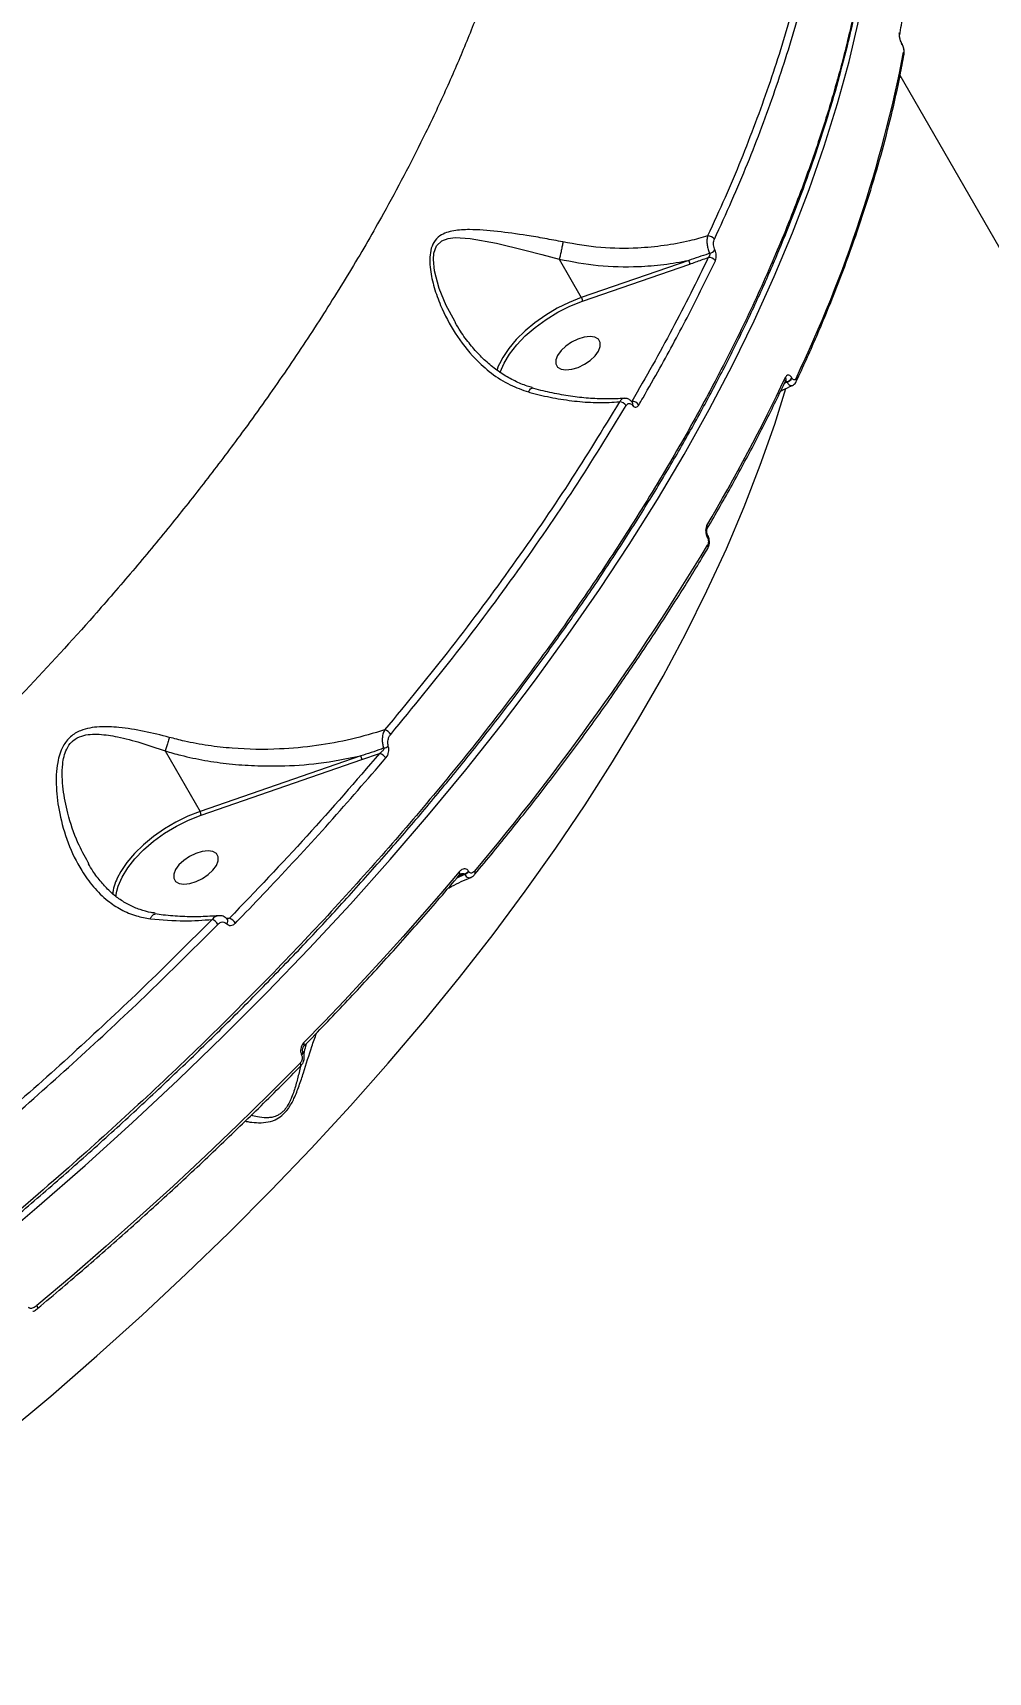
# Model space of a CAD drawing. Header units: millimetres. Extents: x -10881 to 8954, y -8695 to 5624.
# Drawn here: x 2613.5 to 2786.4, y -2590.5 to -2293.9 of the extents above; entities that cross this region are included whole.
import ezdxf

# ---------------------------------------------------------------- set-up
doc = ezdxf.new("R2010")
doc.units = ezdxf.units.MM
for name, color, linetype in [('DIKOM_ОБЪЕКТ', 7, 'Continuous'), ('DIKOM_РАЗМЕР_ЗОНА', 7, 'Continuous'), ('DIKOM_РАЗМЕР_ОБЪЕКТА', 7, 'Continuous')]:
    doc.layers.add(name, color=color, linetype=linetype)
doc.styles.add('style1', font='arial.ttf', dxfattribs={"width": 0.8})
doc.dimstyles.new('1-50', dxfattribs={"dimtxt": 300, "dimasz": 200, "dimexe": 100, "dimexo": 0, "dimgap": 100, "dimtad": 1, "dimtxsty": 'style1', "dimcen": 200, "dimclrd": 7, "dimclre": 7, "dimclrt": 7, "dimadec": 1, "dimazin": 2, "dimtfac": 1, "dimtmove": 0, "dimatfit": 2, "dimfxl": 0, "dimlwd": 25, "dimlwe": 18, "dimarcsym": 0})

# ---------------------------------------------------------------- blocks, each defined once
blk = doc.blocks.new('*D10')
at = {"layer": 'Defpoints', "color": 0, "transparency": 16777216}
for p in [(-7152.73, 2730.8), (7385.22, 911.28), (7385.22, -7693.77)]:
    blk.add_point(p, dxfattribs=at)
at = {"layer": 'DIKOM_РАЗМЕР_ОБЪЕКТА', "color": 7, "lineweight": 18, "transparency": 16777216}
for p, q in [((-7152.73, 2730.8), (-7152.73, -7793.77)), ((7385.22, 911.28), (7385.22, -7793.77))]:
    blk.add_line(p, q, dxfattribs=at)
at = {"layer": 'DIKOM_РАЗМЕР_ОБЪЕКТА', "color": 7, "lineweight": 25, "transparency": 16777216}
blk.add_line((-6952.73, -7693.77), (7185.22, -7693.77), dxfattribs=at)
at = {"layer": 'DIKOM_РАЗМЕР_ОБЪЕКТА', "color": 7, "transparency": 16777216}
for points in [[(-6952.73, -7660.43), (-6952.73, -7727.1), (-7152.73, -7693.77)], [(7185.22, -7660.43), (7185.22, -7727.1), (7385.22, -7693.77)]]:
    blk.add_solid(points, dxfattribs=at)
at = {"layer": 'DIKOM_РАЗМЕР_ОБЪЕКТА', "color": 7, "transparency": 16777216, "insert": (116.24, -7440.59), "char_height": 300, "attachment_point": 5, "style": 'style1'}
blk.add_mtext('14500', dxfattribs=at)
blk = doc.blocks.new('*D12')
at = {"layer": 'Defpoints', "color": 0, "transparency": 16777216}
for p in [(-9113.32, 3014.05), (8954.2, 2756.48), (8954.2, -8594.51)]:
    blk.add_point(p, dxfattribs=at)
at = {"layer": 'DIKOM_РАЗМЕР_ЗОНА', "color": 7, "lineweight": 18, "transparency": 16777216}
for p, q in [((-9113.32, 3014.05), (-9113.32, -8694.51)), ((8954.2, 2756.48), (8954.2, -8694.51))]:
    blk.add_line(p, q, dxfattribs=at)
at = {"layer": 'DIKOM_РАЗМЕР_ЗОНА', "color": 7, "lineweight": 25, "transparency": 16777216}
blk.add_line((-8913.32, -8594.51), (8754.2, -8594.51), dxfattribs=at)
at = {"layer": 'DIKOM_РАЗМЕР_ЗОНА', "color": 7, "transparency": 16777216}
for points in [[(-8913.32, -8561.18), (-8913.32, -8627.85), (-9113.32, -8594.51)], [(8754.2, -8561.18), (8754.2, -8627.85), (8954.2, -8594.51)]]:
    blk.add_solid(points, dxfattribs=at)
at = {"layer": 'DIKOM_РАЗМЕР_ЗОНА', "color": 7, "transparency": 16777216, "insert": (-79.56, -8341.34), "char_height": 300, "attachment_point": 5, "style": 'style1'}
blk.add_mtext('18000', dxfattribs=at)

msp = doc.modelspace()

# ---------------------------------------------------------------- linework, layer by layer
at = {"layer": 'DIKOM_ОБЪЕКТ', "color": 7, "linetype": 'Continuous', "lineweight": 15}
for p, q in [((2770.769, -2295.799), (2770.735, -2295.74)), ((2770.766, -2295.959), (2770.8, -2296.019)), ((2901.524, -2528.608), (2770.46, -2301.622)), ((2708.754, -2334.847), (2712.754, -2341.775)), ((2732.2, -2335.057), (2712.754, -2341.775)), ((2712.94, -2342.441), (2732.383, -2335.725)), ((2690.006, -2346.268), (2689.886, -2346.055)), ((2749.996, -2357.073), (2749.5, -2357.337)), ((2749.593, -2357.147), (2749.962, -2357.014)), ((2749.962, -2357.014), (2749.996, -2357.073)), ((2750.885, -2356.351), (2750.851, -2356.292)), ((2722.008, -2360.758), (2721.99, -2360.736)), ((2735.543, -2385.128), (2735.566, -2385.169)), ((2735.619, -2384.737), (2735.596, -2384.696)), ((2637.407, -2423.804), (2643.734, -2434.762)), ((2672.825, -2424.713), (2643.734, -2434.762)), ((2643.919, -2435.429), (2673.008, -2425.381)), ((2673.008, -2425.381), (2676.237, -2424.254)), ((2623.624, -2444.194), (2623.502, -2443.961)), ((2691.635, -2446.129), (2690.216, -2446.813)), ((2690.536, -2446.437), (2691.591, -2446.052)), ((2691.591, -2446.052), (2691.635, -2446.129)), ((2692.381, -2445.621), (2692.336, -2445.544)), ((2649.064, -2454.065), (2648.504, -2454.131)), ((2662.106, -2478.789), (2662.12, -2478.813)), ((2662.348, -2478.158), (2662.334, -2478.134))]:
    msp.add_line(p, q, dxfattribs=at)
at = {"layer": 'DIKOM_ОБЪЕКТ', "color": 7, "linetype": 'Continuous', "lineweight": 15, "flags": 128}
for points in [[(2605.242, -2513.975), (2614.172, -2506.428), (2622.911, -2498.794), (2631.452, -2491.078), (2639.788, -2483.288), (2647.912, -2475.431), (2655.816, -2467.512), (2663.495, -2459.538), (2670.941, -2451.516), (2678.148, -2443.453), (2685.111, -2435.356), (2691.824, -2427.231), (2698.28, -2419.086), (2704.474, -2410.926), (2710.402, -2402.76), (2716.058, -2394.593), (2721.438, -2386.434), (2726.536, -2378.288), (2731.349, -2370.162), (2735.872, -2362.064), (2740.102, -2353.999), (2744.036, -2345.976), (2747.669, -2338.001), (2750.999, -2330.08), (2754.022, -2322.22), (2756.738, -2314.427), (2759.142, -2306.709), (2761.234, -2299.072), (2763.011, -2291.522)], [(2689.886, -2346.055), (2688.278, -2343.192), (2687.032, -2340.12), (2686.192, -2336.967), (2685.981, -2334.89), (2686.072, -2333.735), (2686.537, -2332.441), (2687.518, -2331.495), (2688.645, -2331.082), (2689.892, -2330.942), (2692.605, -2331.108), (2697.39, -2331.968), (2702.535, -2333.195), (2705.601, -2333.979), (2708.74, -2334.824), (2708.75, -2334.826), (2708.75, -2334.826)], [(2712.754, -2341.775), (2710.566, -2342.654), (2708.409, -2343.723), (2706.328, -2344.959), (2704.367, -2346.336), (2702.57, -2347.824), (2700.975, -2349.39), (2699.616, -2351.002), (2698.523, -2352.623), (2697.919, -2353.767)], [(2698.035, -2355.423), (2698.085, -2355.264), (2698.762, -2353.654), (2699.76, -2352), (2701.055, -2350.343), (2702.617, -2348.723), (2704.407, -2347.177), (2706.384, -2345.744), (2708.499, -2344.457), (2710.702, -2343.347), (2712.94, -2342.441)], [(2713.32, -2353.859), (2714.371, -2353.144), (2715.243, -2352.324), (2715.866, -2351.466), (2716.188, -2350.639), (2716.184, -2349.911), (2715.854, -2349.339), (2715.225, -2348.972), (2714.348, -2348.837), (2713.294, -2348.947), (2712.148, -2349.292), (2711.003, -2349.845), (2709.952, -2350.56), (2709.08, -2351.38), (2708.458, -2352.238), (2708.135, -2353.065), (2708.139, -2353.794), (2708.469, -2354.365), (2709.098, -2354.733), (2709.975, -2354.867), (2711.029, -2354.757), (2712.175, -2354.412), (2713.32, -2353.859)], [(2697.919, -2353.767), (2697.719, -2354.22), (2697.445, -2354.956)], [(2608.124, -2547.7), (2616.696, -2540.503), (2625.077, -2533.218), (2633.26, -2525.85), (2641.238, -2518.407), (2649.002, -2510.895), (2656.546, -2503.322), (2663.862, -2495.695), (2670.944, -2488.02), (2677.785, -2480.305), (2684.379, -2472.558), (2690.72, -2464.784), (2696.801, -2456.992), (2702.618, -2449.189), (2708.164, -2441.382), (2713.435, -2433.578), (2718.426, -2425.784), (2723.131, -2418.009), (2727.547, -2410.258), (2731.67, -2402.54), (2735.495, -2394.861), (2739.019, -2387.228), (2742.239, -2379.65), (2745.153, -2372.132), (2747.756, -2364.681), (2749.766, -2358.263)], [(2643.734, -2434.762), (2641.539, -2435.631), (2639.37, -2436.692), (2637.275, -2437.924), (2635.3, -2439.299), (2633.487, -2440.786), (2631.875, -2442.355), (2630.5, -2443.971), (2629.391, -2445.599), (2628.752, -2446.799)], [(2628.682, -2449.178), (2628.932, -2448.251), (2629.623, -2446.633), (2630.637, -2444.973), (2631.949, -2443.31), (2633.528, -2441.686), (2635.336, -2440.14), (2637.328, -2438.708), (2639.458, -2437.426), (2641.673, -2436.324), (2643.919, -2435.429)], [(2644.15, -2446.9), (2645.201, -2446.185), (2646.073, -2445.365), (2646.696, -2444.507), (2647.018, -2443.68), (2647.014, -2442.951), (2646.684, -2442.38), (2646.055, -2442.012), (2645.178, -2441.878), (2644.124, -2441.987), (2642.978, -2442.333), (2641.833, -2442.885), (2640.782, -2443.6), (2639.91, -2444.42), (2639.288, -2445.278), (2638.965, -2446.105), (2638.969, -2446.834), (2639.299, -2447.405), (2639.928, -2447.773), (2640.805, -2447.907), (2641.859, -2447.798), (2643.005, -2447.452), (2644.15, -2446.9)], [(2690.652, -2445.669), (2687.327, -2449.569), (2683.946, -2453.462), (2680.508, -2457.346), (2677.014, -2461.222), (2673.464, -2465.089), (2669.86, -2468.945), (2666.203, -2472.791), (2662.491, -2476.624)], [(2628.546, -2450.173), (2628.581, -2449.788), (2628.682, -2449.178)], [(2661.853, -2480.295), (2656.267, -2485.899), (2650.571, -2491.472), (2644.768, -2497.013), (2638.859, -2502.519), (2632.846, -2507.988), (2626.734, -2513.418), (2620.524, -2518.806), (2614.218, -2524.15)], [(2661.929, -2480.84), (2661.939, -2480.829), (2661.974, -2480.759), (2661.983, -2480.666), (2661.965, -2480.556), (2661.921, -2480.431), (2661.853, -2480.295)], [(2614.337, -2524.656), (2614.35, -2524.641), (2614.37, -2524.585), (2614.366, -2524.505), (2614.338, -2524.403), (2614.289, -2524.284), (2614.218, -2524.15)]]:
    msp.add_lwpolyline(points, dxfattribs=at)
at = {"layer": 'DIKOM_ОБЪЕКТ', "color": 7, "linetype": 'Continuous', "lineweight": 15}
for centre, radius, start, end in [((2769.725, -2294.233), 0.665, 349.78639, 31.29531), ((2530.292, -2250.613), 245.312, 334.4527, 349.0116), ((2770.459, -2295.891), 0.315, 347.36151, 28.85254), ((2770.493, -2295.95), 0.315, 347.37177, 28.60897), ((2770.538, -2297.717), 0.666, 350.14801, 31.28018), ((2735.733, -2331.965), 1.33, 32.88297, 94.85834), ((2735.448, -2331.937), 1.938, 285.73454, 320.09317), ((2731.072, -2335.725), 1.31, 359.97825, 30.61207), ((2735.895, -2335.87), 1.329, 32.65167, 96.64694), ((2439.493, -2208.671), 343.525, 329.50211, 334.56444), ((2749.215, -2356.547), 0.605, 337.76127, 33.50351), ((2749.456, -2355.483), 1.613, 288.29353, 329.86722), ((2749.49, -2355.542), 1.613, 288.29353, 329.86722), ((2751.119, -2356.739), 0.602, 337.80127, 33.66226), ((2719.65, -2362.088), 1.433, 32.15799, 89.26386), ((2721.952, -2361.979), 1.413, 31.97018, 91.63178), ((2721.551, -2361.026), 0.525, 331.26637, 32.73199), ((2735.025, -2383.341), 0.57, 334.2608, 35.27957), ((2345.76, -2152.435), 454.754, 319.86872, 329.00966), ((2735.207, -2384.868), 0.425, 322.28011, 24.58528), ((2735.225, -2384.907), 0.43, 322.48605, 22.70932), ((2735.132, -2386.914), 0.572, 334.32479, 35.14417), ((2676.751, -2421.708), 1.743, 30.83081, 76.8508), ((2676.467, -2421.248), 2.138, 284.44135, 309.20076), ((2671.697, -2425.381), 1.31, 359.97655, 30.61205), ((2675.873, -2425.949), 1.733, 30.47516, 77.88077), ((2642.59, -2435.439), 1.33, 0.44036, 30.61744), ((2690.247, -2445.995), 0.52, 332.52915, 38.87938), ((2690.977, -2444.35), 1.809, 289.82279, 318.68929), ((2691.022, -2444.427), 1.809, 289.82279, 318.68929), ((2693.037, -2445.87), 0.527, 332.84665, 38.33306), ((2637.048, -2450.802), 9.211, 154.24571, 173.57096), ((2645.162, -2456.213), 2.064, 30.2455, 68.6069), ((2648.061, -2454.577), 0.692, 315.59861, 27.76031), ((2648.396, -2455.95), 2, 29.96449, 70.4876), ((2661.764, -2478.304), 0.593, 305.12756, 16.91634), ((2661.776, -2478.326), 0.596, 305.24065, 16.26816), ((2662.103, -2476.956), 0.511, 335.12437, 40.49136)]:
    msp.add_arc(centre, radius, start, end, dxfattribs=at)
for points, knots in [([(2692.555, -2166.899), (2693.798, -2169.072), (2696.417, -2173.65), (2699.596, -2181.099), (2702.382, -2189.07), (2704.561, -2197.392), (2706.145, -2206.032), (2707.116, -2215.01), (2707.462, -2224.288), (2707.171, -2233.863), (2706.266, -2243.382), (2704.814, -2252.797), (2702.881, -2262.077), (2700.416, -2271.524), (2697.612, -2280.51), (2694.588, -2288.976), (2691.444, -2296.902), (2687.959, -2304.901), (2683.271, -2314.789), (2677.724, -2325.355), (2671.221, -2336.584), (2664.952, -2346.622), (2658.204, -2356.699), (2651.446, -2366.153), (2644.796, -2374.951), (2638.338, -2383.099), (2631.591, -2391.233), (2622.97, -2401.18), (2612.948, -2412.104), (2601.381, -2423.953), (2590.074, -2434.923), (2578.289, -2445.766), (2566.067, -2456.441), (2553.441, -2466.923), (2540.423, -2477.19), (2527.039, -2487.264), (2517.831, -2493.768), (2513.222, -2497.023)], [0, 0, 0, 0, 0.026713, 0.0562882, 0.086008, 0.1157796, 0.1458602, 0.1759947, 0.2064439, 0.236949, 0.2676075, 0.2953871, 0.3231668, 0.3511181, 0.3790694, 0.4016618, 0.4242542, 0.4469388, 0.4696233, 0.5077039, 0.5354175, 0.5631311, 0.5910158, 0.6189006, 0.6414389, 0.6639772, 0.6866073, 0.7092374, 0.7472261, 0.7786613, 0.8101585, 0.8417498, 0.8734042, 0.9049426, 0.9365438, 0.96824, 1, 1, 1, 1]), ([(2765.429, -2237.853), (2765.475, -2238.177), (2765.959, -2241.627), (2766.27, -2248.487), (2766.308, -2258.438), (2765.614, -2268.758), (2764.257, -2279.387), (2762.196, -2290.335), (2759.442, -2301.52), (2756.036, -2312.775), (2752.016, -2324.06), (2747.409, -2335.361), (2742.166, -2346.808), (2736.253, -2358.453), (2729.67, -2370.266), (2722.403, -2382.241), (2714.5, -2394.287), (2706.078, -2406.227), (2697.186, -2418.023), (2687.853, -2429.669), (2677.971, -2441.299), (2667.491, -2452.962), (2656.428, -2464.625), (2644.775, -2476.277), (2632.614, -2487.827), (2619.454, -2499.711), (2605.277, -2511.86), (2590.046, -2524.218), (2574.292, -2536.328), (2558.034, -2548.166), (2541.467, -2559.592), (2524.661, -2570.561), (2509.468, -2579.984), (2499.766, -2585.666), (2495.816, -2587.979)], [0, 0, 0, 0, 0.0031966, 0.034019, 0.065002, 0.0960389, 0.1276947, 0.159408, 0.1912963, 0.2232435, 0.2540131, 0.2848355, 0.3158184, 0.3468553, 0.3785111, 0.4102244, 0.4421127, 0.4740599, 0.5048294, 0.5356518, 0.5666347, 0.5976715, 0.6293273, 0.6610406, 0.6929289, 0.724876, 0.7607266, 0.7965772, 0.8325115, 0.8687011, 0.9049768, 0.9402916, 0.9756864, 1, 1, 1, 1]), ([(2496.049, -2588.386), (2497.435, -2587.588), (2502.179, -2584.858), (2510.195, -2580.048), (2520.074, -2573.974), (2529.819, -2567.781), (2539.416, -2561.491), (2548.865, -2555.102), (2558.169, -2548.612), (2567.334, -2542.02), (2576.361, -2535.322), (2585.253, -2528.518), (2594.013, -2521.606), (2602.642, -2514.584), (2611.144, -2507.448), (2619.511, -2500.205), (2627.715, -2492.879), (2635.722, -2485.499), (2643.51, -2478.086), (2651.074, -2470.643), (2658.42, -2463.168), (2665.55, -2455.657), (2672.467, -2448.11), (2679.173, -2440.522), (2685.669, -2432.894), (2691.957, -2425.222), (2698.039, -2417.503), (2703.913, -2409.739), (2709.565, -2401.95), (2714.97, -2394.168), (2720.108, -2386.419), (2724.974, -2378.714), (2729.57, -2371.049), (2733.899, -2363.421), (2737.963, -2355.827), (2741.764, -2348.264), (2745.302, -2340.732), (2748.578, -2333.228), (2751.593, -2325.749), (2754.346, -2318.295), (2756.833, -2310.879), (2759.043, -2303.529), (2760.965, -2296.275), (2762.598, -2289.13), (2763.941, -2282.093), (2764.996, -2275.162), (2765.765, -2268.332), (2766.247, -2261.604), (2766.446, -2254.973), (2766.347, -2248.445), (2766.051, -2242.824), (2765.67, -2239.429), (2765.524, -2238.133)], [0, 0, 0, 0, 0.0084971, 0.0290904, 0.0496899, 0.0701914, 0.0905983, 0.1109338, 0.1312211, 0.1514836, 0.1717443, 0.1920218, 0.2123361, 0.2327104, 0.2531676, 0.2737309, 0.2943404, 0.3148789, 0.3353156, 0.3556742, 0.3759778, 0.3962497, 0.416513, 0.4367887, 0.4570943, 0.4774529, 0.4978877, 0.5184217, 0.539039, 0.5596266, 0.5800991, 0.6004864, 0.6208117, 0.6410981, 0.6613687, 0.6816465, 0.701947, 0.7222928, 0.742707, 0.7632122, 0.78382, 0.8044246, 0.8249286, 0.845338, 0.8656756, 0.8859639, 0.9062255, 0.926483, 0.9467555, 0.9670613, 0.9874233, 1, 1, 1, 1]), ([(2755.177, -2271.436), (2754.329, -2275.628), (2752.629, -2284.023), (2748.935, -2296.978), (2744.382, -2310.189), (2739.828, -2321.452), (2736.686, -2328.311), (2735.62, -2330.639)], [0, 0, 0, 0, 0.2200464, 0.4406219, 0.6628116, 0.885546, 1, 1, 1, 1]), ([(2770.381, -2294.342), (2770.589, -2293.112), (2771.19, -2289.547), (2771.964, -2283.717), (2772.629, -2276.908), (2772.83, -2272.463), (2772.931, -2270.255)], [0, 0, 0, 0, 0.1498871, 0.434446, 0.7189739, 1, 1, 1, 1]), ([(2736.85, -2331.242), (2737.919, -2328.909), (2741.042, -2322.09), (2745.575, -2310.887), (2750.133, -2297.698), (2753.864, -2284.658), (2755.586, -2276.162), (2756.447, -2271.908)], [0, 0, 0, 0, 0.1144547, 0.3345006, 0.5550758, 0.7772655, 1, 1, 1, 1]), ([(2770.293, -2293.887), (2770.283, -2293.98), (2770.259, -2294.187), (2770.298, -2294.609), (2770.403, -2295.089), (2770.562, -2295.567), (2770.698, -2295.829), (2770.766, -2295.959)], [0, 0, 0, 0, 0.1741801, 0.389583, 0.5958005, 0.7978792, 1, 1, 1, 1]), ([(2770.735, -2295.739), (2770.734, -2295.737), (2770.707, -2295.695), (2770.634, -2295.545), (2770.535, -2295.298), (2770.444, -2294.99), (2770.388, -2294.693), (2770.371, -2294.476), (2770.378, -2294.361), (2770.379, -2294.353), (2770.38, -2294.35)], [0, 0, 0, 0, 0.0057868, 0.1376551, 0.2861689, 0.4586553, 0.645206, 0.8051746, 0.935695, 1, 1, 1, 1]), ([(2751.676, -2356.966), (2752.288, -2355.64), (2754.062, -2351.794), (2756.792, -2345.462), (2759.774, -2337.993), (2762.478, -2330.58), (2764.906, -2323.231), (2767.055, -2315.949), (2768.919, -2308.742), (2770.269, -2302.709), (2770.954, -2299.094), (2771.194, -2297.831)], [0, 0, 0, 0, 0.065273, 0.1892971, 0.3133242, 0.4373492, 0.5613706, 0.6853864, 0.8093946, 0.9333926, 1, 1, 1, 1]), ([(2771.185, -2297.829), (2771.201, -2297.73), (2771.254, -2297.414), (2771.179, -2296.876), (2771.013, -2296.256), (2770.836, -2295.956), (2770.757, -2295.823)], [0, 0, 0, 0, 0.1560652, 0.4961678, 0.7765336, 1, 1, 1, 1]), ([(2770.8, -2296.019), (2770.845, -2296.105), (2770.935, -2296.277), (2771.04, -2296.591), (2771.107, -2296.903), (2771.13, -2297.177), (2771.114, -2297.311), (2771.107, -2297.372)], [0, 0, 0, 0, 0.2039663, 0.4080118, 0.6135217, 0.826536, 1, 1, 1, 1]), ([(2709.415, -2331.734), (2708.32, -2331.519), (2706.116, -2331.085), (2702.11, -2330.417), (2697.466, -2329.772), (2693.087, -2329.419), (2690.098, -2329.566), (2688.328, -2329.991), (2687.049, -2330.603), (2686.017, -2331.67), (2685.437, -2333.209), (2685.275, -2334.926), (2685.437, -2337.192), (2686.071, -2340.001), (2687.486, -2343.918), (2689.837, -2348.371), (2693.019, -2352.476), (2696.445, -2355.544), (2699.676, -2357.64), (2702.076, -2358.475), (2703.2, -2358.866)], [0, 0, 0, 0, 0.0515649, 0.1038944, 0.1938056, 0.2863971, 0.343697, 0.372759, 0.4024673, 0.4366789, 0.4671091, 0.4964619, 0.5269704, 0.5803763, 0.634947, 0.725167, 0.8181223, 0.8802031, 0.943889, 1, 1, 1, 1]), ([(2735.62, -2330.639), (2734.539, -2330.948), (2731.981, -2331.679), (2727.762, -2332.45), (2722.382, -2332.954), (2716.183, -2332.91), (2711.69, -2332.129), (2709.415, -2331.734)], [0, 0, 0, 0, 0.1301673, 0.3081385, 0.4882733, 0.7408505, 1, 1, 1, 1]), ([(2735.62, -2330.639), (2735.602, -2330.7), (2735.53, -2330.947), (2735.474, -2331.486), (2735.525, -2332.27), (2735.688, -2333.086), (2735.878, -2333.563), (2735.974, -2333.802)], [0, 0, 0, 0, 0.0780828, 0.3139777, 0.5432093, 0.7710826, 1, 1, 1, 1]), ([(2709.415, -2331.734), (2709.412, -2331.756), (2709.381, -2331.976), (2709.299, -2332.476), (2709.138, -2333.282), (2708.945, -2334.12), (2708.815, -2334.591), (2708.75, -2334.826)], [0, 0, 0, 0, 0.0262315, 0.2630996, 0.508735, 0.7543675, 1, 1, 1, 1]), ([(2735.974, -2333.802), (2735.898, -2333.828), (2734.644, -2334.255), (2733.384, -2334.669), (2732.2, -2335.057)], [0, 0, 0, 0, 0.0607914, 1, 1, 1, 1]), ([(2735.974, -2333.802), (2735.986, -2333.846), (2736, -2333.897), (2736.004, -2334.011), (2735.985, -2334.147), (2735.91, -2334.334), (2735.82, -2334.467), (2735.757, -2334.533), (2735.742, -2334.55)], [0, 0, 0, 0, 0.1726699, 0.1993868, 0.4134528, 0.6505821, 0.9118258, 1, 1, 1, 1]), ([(2736.935, -2333.18), (2736.878, -2333.037), (2736.763, -2332.749), (2736.688, -2332.251), (2736.695, -2331.769), (2736.767, -2331.436), (2736.833, -2331.281), (2736.85, -2331.242)], [0, 0, 0, 0, 0.2263604, 0.4527269, 0.6823825, 0.9207758, 1, 1, 1, 1]), ([(2737.014, -2335.153), (2737.032, -2335.113), (2737.101, -2334.955), (2737.176, -2334.613), (2737.183, -2334.121), (2737.108, -2333.617), (2736.992, -2333.326), (2736.935, -2333.18)], [0, 0, 0, 0, 0.07958752, 0.31948814, 0.54979884, 0.77485858, 1, 1, 1, 1]), ([(2708.75, -2334.826), (2708.749, -2334.829), (2708.748, -2334.837), (2708.752, -2334.843), (2708.754, -2334.847)], [0, 0, 0, 0, 0.413179, 1, 1, 1, 1]), ([(2708.754, -2334.847), (2711.092, -2335.283), (2715.831, -2336.164), (2722.218, -2336.281), (2727.707, -2335.879), (2730.697, -2335.332), (2732.2, -2335.057)], [0, 0, 0, 0, 0.300144, 0.6082191, 0.8030963, 1, 1, 1, 1]), ([(2735.742, -2334.55), (2733.631, -2338.857), (2729.404, -2347.483), (2724.411, -2356.202), (2721.912, -2360.566)], [0, 0, 0, 0, 0.49945, 1, 1, 1, 1]), ([(2723.151, -2361.231), (2723.411, -2360.787), (2724.709, -2358.566), (2727.822, -2353.092), (2732.293, -2344.826), (2735.44, -2338.378), (2737.014, -2335.153)], [0, 0, 0, 0, 0.0507693, 0.253855, 0.6266991, 1, 1, 1, 1]), ([(2732.383, -2335.725), (2733.098, -2335.476), (2734.217, -2335.086), (2735.337, -2334.692), (2735.742, -2334.55)], [0, 0, 0, 0, 0.6388982, 1, 1, 1, 1]), ([(2712.754, -2341.775), (2712.777, -2341.82), (2712.825, -2341.91), (2712.884, -2342.072), (2712.926, -2342.231), (2712.941, -2342.347), (2712.942, -2342.412), (2712.94, -2342.434), (2712.94, -2342.441)], [0, 0, 0, 0, 0.2146449, 0.4292897, 0.6439376, 0.8585921, 0.9552035, 1, 1, 1, 1]), ([(2703.879, -2358.053), (2703.57, -2357.972), (2702.479, -2357.685), (2700.68, -2356.892), (2698.489, -2355.68), (2696.394, -2354.157), (2694.434, -2352.348), (2692.573, -2350.25), (2691.054, -2348.227), (2690.248, -2346.827), (2689.943, -2346.299)], [0, 0, 0, 0, 0.0507398, 0.1796693, 0.3146938, 0.4542287, 0.5968898, 0.7425407, 0.9028509, 1, 1, 1, 1]), ([(2735.538, -2383.589), (2736.323, -2382.241), (2738.599, -2378.333), (2742.164, -2371.882), (2746.147, -2364.286), (2748.572, -2359.266), (2749.775, -2356.776)], [0, 0, 0, 0, 0.1498894, 0.4347108, 0.7195443, 1, 1, 1, 1]), ([(2748.827, -2358.711), (2748.961, -2358.638), (2749.642, -2358.265), (2750.381, -2357.965), (2750.975, -2357.723)], [0, 0, 0, 0, 0.1966441, 1, 1, 1, 1]), ([(2749.775, -2356.778), (2749.775, -2356.777), (2749.785, -2356.749), (2749.782, -2356.771), (2749.712, -2356.85), (2749.608, -2356.885), (2749.564, -2356.901)], [0, 0, 0, 0, 0.016378, 0.3208963, 0.7105758, 1, 1, 1, 1]), ([(2750.851, -2356.292), (2750.812, -2356.231), (2750.697, -2356.049), (2750.468, -2355.847), (2750.184, -2355.778), (2749.914, -2355.891), (2749.784, -2356.106), (2749.72, -2356.213)], [0, 0, 0, 0, 0.1082969, 0.3204328, 0.5430623, 0.7715679, 1, 1, 1, 1]), ([(2749.799, -2356.889), (2749.832, -2356.901), (2749.875, -2356.917), (2749.928, -2356.963), (2749.948, -2356.993), (2749.962, -2357.014)], [0, 0, 0, 0, 0.511483, 0.6717163, 1, 1, 1, 1]), ([(2749.996, -2357.073), (2750.051, -2357.154), (2750.21, -2357.389), (2750.495, -2357.65), (2750.776, -2357.774), (2750.906, -2357.696), (2750.951, -2357.669)], [0, 0, 0, 0, 0.1700207, 0.4896505, 0.8232378, 1, 1, 1, 1]), ([(2751.62, -2356.405), (2751.578, -2356.475), (2751.495, -2356.616), (2751.319, -2356.69), (2751.135, -2356.644), (2750.986, -2356.512), (2750.911, -2356.393), (2750.885, -2356.351)], [0, 0, 0, 0, 0.2288294, 0.4578465, 0.6785143, 0.8883618, 1, 1, 1, 1]), ([(2750.961, -2357.691), (2751.082, -2357.624), (2751.336, -2357.484), (2751.564, -2357.211), (2751.641, -2357.015), (2751.663, -2356.959)], [0, 0, 0, 0, 0.3922142, 0.8245321, 1, 1, 1, 1]), ([(2719.668, -2360.655), (2716.667, -2365.559), (2710.657, -2375.382), (2700.423, -2390.219), (2689.367, -2405.122), (2681.225, -2415.043), (2677.148, -2420.01)], [0, 0, 0, 0, 0.24825055, 0.49719028, 0.7482387, 1, 1, 1, 1]), ([(2703.2, -2358.866), (2703.217, -2358.835), (2703.289, -2358.697), (2703.458, -2358.423), (2703.677, -2358.168), (2703.794, -2358.183), (2703.844, -2358.19)], [0, 0, 0, 0, 0.0662291, 0.2934839, 0.6927089, 1, 1, 1, 1]), ([(2703.2, -2358.866), (2703.519, -2358.954), (2705.146, -2359.401), (2708.101, -2360.052), (2712.029, -2360.607), (2715.926, -2360.85), (2718.416, -2360.72), (2719.668, -2360.655)], [0, 0, 0, 0, 0.0563914, 0.288291, 0.5227681, 0.7600043, 1, 1, 1, 1]), ([(2720.495, -2360.003), (2720.39, -2360.015), (2719.326, -2360.134), (2717.169, -2360.151), (2714.042, -2360.033), (2710.801, -2359.672), (2707.495, -2359.066), (2705.167, -2358.547), (2703.955, -2358.169), (2703.856, -2358.139)], [0, 0, 0, 0, 0.0209691, 0.2108799, 0.402225, 0.5948894, 0.7885725, 0.9828502, 1, 1, 1, 1]), ([(2720.496, -2360.022), (2720.493, -2360.022), (2720.332, -2359.989), (2720.022, -2360.173), (2719.786, -2360.494), (2719.668, -2360.655)], [0, 0, 0, 0, 0.0086227, 0.5041635, 1, 1, 1, 1]), ([(2721.975, -2360.76), (2721.864, -2360.621), (2721.612, -2360.304), (2721.081, -2360.032), (2720.682, -2360.034), (2720.506, -2360.034)], [0, 0, 0, 0, 0.30687507, 0.69458846, 1, 1, 1, 1]), ([(2678.248, -2420.814), (2682.278, -2415.905), (2690.35, -2406.073), (2701.395, -2391.207), (2711.717, -2376.266), (2717.812, -2366.31), (2720.863, -2361.325)], [0, 0, 0, 0, 0.2482503, 0.4971899, 0.7482385, 1, 1, 1, 1]), ([(2720.863, -2361.325), (2720.938, -2361.225), (2721.087, -2361.023), (2721.379, -2360.914), (2721.681, -2360.969), (2721.893, -2361.132), (2721.995, -2361.257), (2722.012, -2361.278)], [0, 0, 0, 0, 0.2378088, 0.4755153, 0.7135038, 0.9515312, 1, 1, 1, 1]), ([(2722.012, -2361.278), (2722.029, -2361.299), (2722.129, -2361.423), (2722.34, -2361.586), (2722.641, -2361.641), (2722.931, -2361.532), (2723.077, -2361.331), (2723.151, -2361.231)], [0, 0, 0, 0, 0.0479293, 0.2856334, 0.523625, 0.7617704, 1, 1, 1, 1]), ([(2735.49, -2383.012), (2735.431, -2383.137), (2735.313, -2383.387), (2735.247, -2383.88), (2735.276, -2384.389), (2735.386, -2384.822), (2735.498, -2385.041), (2735.543, -2385.128)], [0, 0, 0, 0, 0.2150376, 0.4299703, 0.6447112, 0.8592201, 1, 1, 1, 1]), ([(2735.595, -2384.691), (2735.584, -2384.671), (2735.555, -2384.622), (2735.501, -2384.476), (2735.457, -2384.274), (2735.441, -2384.039), (2735.461, -2383.824), (2735.496, -2383.678), (2735.531, -2383.602), (2735.535, -2383.596), (2735.536, -2383.595)], [0, 0, 0, 0, 0.0888174, 0.2207493, 0.3688743, 0.5326311, 0.6970205, 0.8337745, 0.9576717, 1, 1, 1, 1]), ([(2693.507, -2446.11), (2694.626, -2444.763), (2697.872, -2440.856), (2703.071, -2434.372), (2709.024, -2426.659), (2714.738, -2418.936), (2720.212, -2411.21), (2725.442, -2403.485), (2730.334, -2395.904), (2733.679, -2390.466), (2735.387, -2387.599), (2735.647, -2387.162)], [0, 0, 0, 0, 0.0688404, 0.1996468, 0.3304594, 0.4612758, 0.592096, 0.72292, 0.8537477, 0.9776944, 1, 1, 1, 1]), ([(2735.566, -2385.169), (2735.596, -2385.228), (2735.672, -2385.375), (2735.745, -2385.666), (2735.764, -2386.006), (2735.719, -2386.335), (2735.639, -2386.502), (2735.6, -2386.585)], [0, 0, 0, 0, 0.1422682, 0.3570915, 0.5715532, 0.7857145, 1, 1, 1, 1]), ([(2735.634, -2387.152), (2735.67, -2387.101), (2735.821, -2386.879), (2735.945, -2386.358), (2735.945, -2385.627), (2735.817, -2385.043), (2735.637, -2384.797), (2735.603, -2384.752)], [0, 0, 0, 0, 0.0780373, 0.3328558, 0.6248231, 0.9303901, 1, 1, 1, 1]), ([(2638.171, -2421.345), (2636.649, -2420.96), (2633.575, -2420.182), (2629.346, -2419.516), (2626.074, -2419.363), (2623.754, -2419.613), (2621.954, -2420.105), (2620.212, -2421.131), (2618.697, -2423.102), (2617.948, -2425.57), (2617.677, -2428.116), (2617.692, -2431.223), (2618.258, -2435.41), (2619.737, -2440.538), (2621.88, -2444.989), (2624.379, -2448.459), (2626.795, -2450.831), (2629.438, -2452.58), (2632.041, -2453.7), (2633.894, -2454.018), (2634.748, -2454.165)], [0, 0, 0, 0, 0.0753137, 0.1521196, 0.2131853, 0.2441328, 0.2756864, 0.3129828, 0.3506019, 0.4012238, 0.4376329, 0.4745841, 0.5507903, 0.6403379, 0.7326459, 0.7929996, 0.85494, 0.904775, 0.9561054, 1, 1, 1, 1]), ([(2677.148, -2420.01), (2675.156, -2420.604), (2671.149, -2421.798), (2664.764, -2422.942), (2657.553, -2423.615), (2650.956, -2423.518), (2645.208, -2422.869), (2641.398, -2422.183), (2639.08, -2421.581), (2638.171, -2421.345)], [0, 0, 0, 0, 0.16102506, 0.32385731, 0.49366051, 0.70832384, 0.81812723, 0.92873701, 1, 1, 1, 1]), ([(2677.148, -2420.01), (2677.078, -2420.147), (2676.904, -2420.489), (2676.743, -2421.151), (2676.698, -2421.918), (2676.773, -2422.666), (2676.924, -2423.099), (2677, -2423.319)], [0, 0, 0, 0, 0.15764348, 0.39317317, 0.59915274, 0.79672906, 1, 1, 1, 1]), ([(2623.502, -2443.961), (2622.848, -2442.798), (2621.282, -2440.013), (2619.819, -2435.495), (2618.993, -2431.441), (2618.746, -2428.452), (2618.806, -2426.464), (2619.091, -2424.791), (2619.573, -2423.378), (2620.204, -2422.457), (2621.115, -2421.617), (2622.232, -2421.046), (2623.87, -2420.769), (2626.028, -2420.77), (2629.08, -2421.248), (2633.049, -2422.298), (2635.942, -2423.266), (2637.404, -2423.795), (2637.406, -2423.796)], [0, 0, 0, 0, 0.0962933, 0.2304776, 0.3352128, 0.3890893, 0.4428555, 0.476352, 0.5107691, 0.551443, 0.5593731, 0.6079531, 0.6499921, 0.6932787, 0.77978, 0.8888971, 0.9998836, 1, 1, 1, 1]), ([(2638.171, -2421.345), (2638.161, -2421.388), (2638.092, -2421.687), (2637.933, -2422.282), (2637.673, -2423.11), (2637.495, -2423.567), (2637.406, -2423.796)], [0, 0, 0, 0, 0.0544763, 0.3767162, 0.6883581, 1, 1, 1, 1]), ([(2677.367, -2425.07), (2677.438, -2424.976), (2677.617, -2424.744), (2677.817, -2424.304), (2677.931, -2423.8), (2677.944, -2423.318), (2677.86, -2423.043), (2677.818, -2422.905)], [0, 0, 0, 0, 0.1655324, 0.4120459, 0.620061, 0.8097055, 1, 1, 1, 1]), ([(2677.818, -2422.905), (2677.777, -2422.771), (2677.695, -2422.503), (2677.707, -2422.035), (2677.817, -2421.55), (2678.009, -2421.129), (2678.179, -2420.905), (2678.248, -2420.814)], [0, 0, 0, 0, 0.1920553, 0.3835881, 0.5902092, 0.8340758, 1, 1, 1, 1]), ([(2637.406, -2423.796), (2637.406, -2423.797), (2637.405, -2423.799), (2637.406, -2423.802), (2637.407, -2423.804), (2637.407, -2423.804)], [0, 0, 0, 0, 0.3357098, 0.7919103, 1, 1, 1, 1]), ([(2637.407, -2423.804), (2638.351, -2424.074), (2640.716, -2424.749), (2644.598, -2425.552), (2649.066, -2426.18), (2653.61, -2426.514), (2659.011, -2426.558), (2665.495, -2426.142), (2670.288, -2425.208), (2672.825, -2424.713)], [0, 0, 0, 0, 0.0822856, 0.2061261, 0.3299828, 0.4573383, 0.5847041, 0.7802325, 1, 1, 1, 1]), ([(2676.237, -2424.254), (2671.92, -2429.251), (2663.273, -2439.259), (2653.805, -2449.125), (2649.064, -2454.065)], [0, 0, 0, 0, 0.4992722, 1, 1, 1, 1]), ([(2650.128, -2454.951), (2650.552, -2454.516), (2652.672, -2452.34), (2658.45, -2446.308), (2667.252, -2436.799), (2673.993, -2428.982), (2677.367, -2425.07)], [0, 0, 0, 0, 0.0441427, 0.2207211, 0.6100162, 1, 1, 1, 1]), ([(2677, -2423.319), (2676.857, -2423.368), (2675.469, -2423.84), (2674.076, -2424.301), (2672.825, -2424.713)], [0, 0, 0, 0, 0.1029257, 1, 1, 1, 1]), ([(2677, -2423.319), (2677.003, -2423.349), (2677.007, -2423.402), (2676.974, -2423.521), (2676.884, -2423.683), (2676.699, -2423.897), (2676.475, -2424.093), (2676.306, -2424.207), (2676.237, -2424.254)], [0, 0, 0, 0, 0.0790093, 0.1356704, 0.302973, 0.5190753, 0.8023476, 1, 1, 1, 1]), ([(2635.621, -2453.131), (2635.384, -2453.105), (2634.432, -2453), (2632.84, -2452.532), (2630.871, -2451.718), (2629.033, -2450.604), (2627.368, -2449.208), (2625.786, -2447.508), (2624.492, -2445.85), (2623.801, -2444.664), (2623.545, -2444.226)], [0, 0, 0, 0, 0.0455336, 0.1825416, 0.3230289, 0.4648893, 0.6056667, 0.7468859, 0.906246, 1, 1, 1, 1]), ([(2662.566, -2477.171), (2663.849, -2475.85), (2667.567, -2472.021), (2673.567, -2465.648), (2680.488, -2458.042), (2686.18, -2451.566), (2689.529, -2447.623), (2690.708, -2446.235)], [0, 0, 0, 0, 0.1293234, 0.375045, 0.6207772, 0.8665156, 1, 1, 1, 1]), ([(2688.651, -2448.647), (2688.879, -2448.521), (2690.191, -2447.796), (2691.598, -2447.19), (2692.761, -2446.688)], [0, 0, 0, 0, 0.1734246, 1, 1, 1, 1]), ([(2692.336, -2445.544), (2692.304, -2445.495), (2692.193, -2445.324), (2691.931, -2445.141), (2691.542, -2445.092), (2691.086, -2445.238), (2690.805, -2445.517), (2690.652, -2445.669)], [0, 0, 0, 0, 0.0796272, 0.2757181, 0.4707552, 0.7105349, 1, 1, 1, 1]), ([(2690.709, -2446.24), (2690.722, -2446.224), (2690.789, -2446.135), (2690.898, -2446.061), (2690.924, -2446.051), (2690.934, -2446.047)], [0, 0, 0, 0, 0.124514, 0.6627502, 1, 1, 1, 1]), ([(2690.939, -2446.051), (2691.005, -2446.026), (2691.15, -2445.969), (2691.336, -2445.946), (2691.474, -2445.964), (2691.55, -2445.997), (2691.579, -2446.036), (2691.591, -2446.052)], [0, 0, 0, 0, 0.2910283, 0.6339506, 0.7758739, 0.9056905, 1, 1, 1, 1]), ([(2691.635, -2446.129), (2691.679, -2446.194), (2691.825, -2446.409), (2692.108, -2446.652), (2692.456, -2446.78), (2692.657, -2446.702), (2692.751, -2446.665)], [0, 0, 0, 0, 0.134693, 0.4434852, 0.7394282, 1, 1, 1, 1]), ([(2693.451, -2445.543), (2693.349, -2445.645), (2693.169, -2445.824), (2692.878, -2445.914), (2692.637, -2445.88), (2692.473, -2445.763), (2692.402, -2445.654), (2692.381, -2445.621)], [0, 0, 0, 0, 0.3025704, 0.534681, 0.7254608, 0.9171004, 1, 1, 1, 1]), ([(2692.759, -2446.672), (2692.897, -2446.608), (2693.185, -2446.474), (2693.384, -2446.219), (2693.487, -2446.087)], [0, 0, 0, 0, 0.4818968, 1, 1, 1, 1]), ([(2645.915, -2454.292), (2642.08, -2458.126), (2634.403, -2465.803), (2622.271, -2477.168), (2609.727, -2488.43), (2600.991, -2495.796), (2596.619, -2499.482)], [0, 0, 0, 0, 0.2488741, 0.4981941, 0.7488692, 1, 1, 1, 1]), ([(2597.537, -2500.467), (2601.88, -2496.806), (2610.573, -2489.477), (2623.113, -2478.225), (2635.315, -2466.802), (2643.066, -2459.052), (2646.945, -2455.174)], [0, 0, 0, 0, 0.2488739, 0.4981939, 0.748869, 1, 1, 1, 1]), ([(2634.748, -2454.165), (2634.763, -2454.132), (2634.859, -2453.918), (2635.069, -2453.576), (2635.356, -2453.305), (2635.529, -2453.331), (2635.599, -2453.341)], [0, 0, 0, 0, 0.0590249, 0.3784801, 0.7457481, 1, 1, 1, 1]), ([(2634.748, -2454.165), (2636.828, -2454.347), (2640.663, -2454.683), (2644.267, -2454.415), (2645.915, -2454.292)], [0, 0, 0, 0, 0.5425528, 1, 1, 1, 1]), ([(2647.043, -2453.608), (2646.005, -2453.686), (2643.89, -2453.844), (2640.543, -2453.784), (2637.756, -2453.604), (2636.081, -2453.356), (2635.587, -2453.283)], [0, 0, 0, 0, 0.2846599, 0.5801451, 0.8763086, 1, 1, 1, 1]), ([(2647.046, -2453.623), (2646.851, -2453.658), (2646.439, -2453.733), (2646.096, -2454.099), (2645.915, -2454.292)], [0, 0, 0, 0, 0.473415, 1, 1, 1, 1]), ([(2646.945, -2455.174), (2647.081, -2455.059), (2647.352, -2454.829), (2647.815, -2454.714), (2648.242, -2454.781), (2648.456, -2454.972), (2648.555, -2455.061)], [0, 0, 0, 0, 0.2632567, 0.5266594, 0.7813278, 1, 1, 1, 1]), ([(2648.653, -2454.276), (2648.534, -2454.145), (2648.237, -2453.818), (2647.636, -2453.584), (2647.204, -2453.622), (2647.032, -2453.637)], [0, 0, 0, 0, 0.285509, 0.7159821, 1, 1, 1, 1]), ([(2648.555, -2455.061), (2648.653, -2455.148), (2648.862, -2455.336), (2649.281, -2455.402), (2649.733, -2455.29), (2649.997, -2455.064), (2650.128, -2454.951)], [0, 0, 0, 0, 0.2213871, 0.4744058, 0.7373087, 1, 1, 1, 1]), ([(2649.064, -2454.065), (2648.981, -2454.109), (2648.832, -2454.187), (2648.671, -2454.212), (2648.599, -2454.223)], [0, 0, 0, 0, 0.5583228, 1, 1, 1, 1]), ([(2651.943, -2490.747), (2652.092, -2490.79), (2652.646, -2490.952), (2653.919, -2491.072), (2655.549, -2491.062), (2657.153, -2490.69), (2658.589, -2489.847), (2659.81, -2488.486), (2660.839, -2486.575), (2661.694, -2484.365), (2662.746, -2481.18), (2663.721, -2477.91), (2664.533, -2475.643), (2664.82, -2474.842)], [0, 0, 0, 0, 0.0375394, 0.1403857, 0.2443343, 0.3354003, 0.4002456, 0.4660316, 0.539402, 0.6255895, 0.7141125, 0.8989136, 1, 1, 1, 1]), ([(2662.12, -2478.813), (2662.159, -2478.901), (2662.238, -2479.077), (2662.254, -2479.406), (2662.192, -2479.745), (2662.054, -2480.06), (2661.916, -2480.221), (2661.853, -2480.295)], [0, 0, 0, 0, 0.1951513, 0.3900918, 0.5932741, 0.8111156, 1, 1, 1, 1]), ([(2662.491, -2476.624), (2662.399, -2476.733), (2662.2, -2476.967), (2661.999, -2477.424), (2661.906, -2477.918), (2661.931, -2478.4), (2662.047, -2478.659), (2662.106, -2478.789)], [0, 0, 0, 0, 0.1890341, 0.4045268, 0.6068518, 0.803372, 1, 1, 1, 1]), ([(2661.917, -2480.826), (2662.047, -2480.683), (2662.354, -2480.345), (2662.6, -2479.641), (2662.62, -2478.888), (2662.501, -2478.38), (2662.354, -2478.181), (2662.341, -2478.162)], [0, 0, 0, 0, 0.2011633, 0.4777493, 0.7367138, 0.9761054, 1, 1, 1, 1]), ([(2662.333, -2478.132), (2662.332, -2478.132), (2662.329, -2478.127), (2662.304, -2478.072), (2662.284, -2477.966), (2662.281, -2477.815), (2662.31, -2477.634), (2662.379, -2477.438), (2662.475, -2477.27), (2662.54, -2477.204), (2662.567, -2477.177)], [0, 0, 0, 0, 0.0209771, 0.1438864, 0.2597993, 0.380805, 0.5234036, 0.6828848, 0.8687518, 1, 1, 1, 1]), ([(2662.943, -2476.781), (2662.903, -2476.929), (2662.748, -2477.493), (2662.602, -2478.117), (2662.494, -2478.578)], [0, 0, 0, 0, 0.261137, 1, 1, 1, 1]), ([(2614.337, -2524.656), (2615.821, -2523.406), (2620.125, -2519.783), (2627.122, -2513.724), (2635.263, -2506.458), (2643.222, -2499.122), (2650.992, -2491.723), (2657.202, -2485.62), (2660.802, -2481.98), (2661.929, -2480.84)], [0, 0, 0, 0, 0.0879774, 0.2551302, 0.422289, 0.5894508, 0.7566158, 0.9237842, 1, 1, 1, 1]), ([(2661.961, -2480.772), (2661.863, -2481.18), (2661.594, -2482.293), (2661.095, -2484.224), (2660.526, -2486.033), (2659.944, -2487.357), (2659.52, -2488.112), (2659.069, -2488.721), (2658.716, -2489.086), (2658.319, -2489.419), (2657.878, -2489.706), (2657.226, -2489.982), (2656.503, -2490.143), (2655.413, -2490.207), (2654.207, -2490.061), (2653.371, -2489.814), (2653.002, -2489.706)], [0, 0, 0, 0, 0.0724067, 0.1977803, 0.3254084, 0.3756496, 0.4271998, 0.4638804, 0.5017874, 0.5164458, 0.560364, 0.6056893, 0.6700194, 0.7354734, 0.8833023, 1, 1, 1, 1]), ([(2614.218, -2524.15), (2613.992, -2524.312), (2613.668, -2524.546), (2613.214, -2524.657), (2612.953, -2524.64), (2612.768, -2524.551), (2612.699, -2524.456), (2612.668, -2524.413)], [0, 0, 0, 0, 0.4370879, 0.6288625, 0.7908881, 0.9060631, 1, 1, 1, 1]), ([(2613.463, -2525.186), (2613.5, -2525.175), (2613.783, -2525.084), (2614.072, -2524.883), (2614.303, -2524.68), (2614.335, -2524.652)], [0, 0, 0, 0, 0.1132142, 0.8770608, 1, 1, 1, 1])]:
    msp.add_open_spline(points, degree=3, knots=knots, dxfattribs=at)

# ---------------------------------------------------------------- dimensions: what is measured, and where the dimension line sits
at = {"layer": 'DIKOM_РАЗМЕР_ЗОНА'}
dim = msp.add_linear_dim(base=(8954.2, -8594.513), p1=(-9113.319, 3014.045), p2=(8954.2, 2756.48), text='18000', dimstyle='1-50', dxfattribs=at)
dim.commit()
dim.dimension.update_dxf_attribs({"geometry": '*D12', "text_midpoint": (-79.559, -8594.513), "dimtype": 160})
at = {"layer": 'DIKOM_РАЗМЕР_ОБЪЕКТА'}
dim = msp.add_linear_dim(base=(7385.217, -7693.766), p1=(-7152.73, 2730.795), p2=(7385.217, 911.281), text='14500', dimstyle='1-50', dxfattribs=at)
dim.commit()
dim.dimension.update_dxf_attribs({"geometry": '*D10', "text_midpoint": (116.244, -7693.766), "dimtype": 160})

doc.saveas('drawing.dxf')
